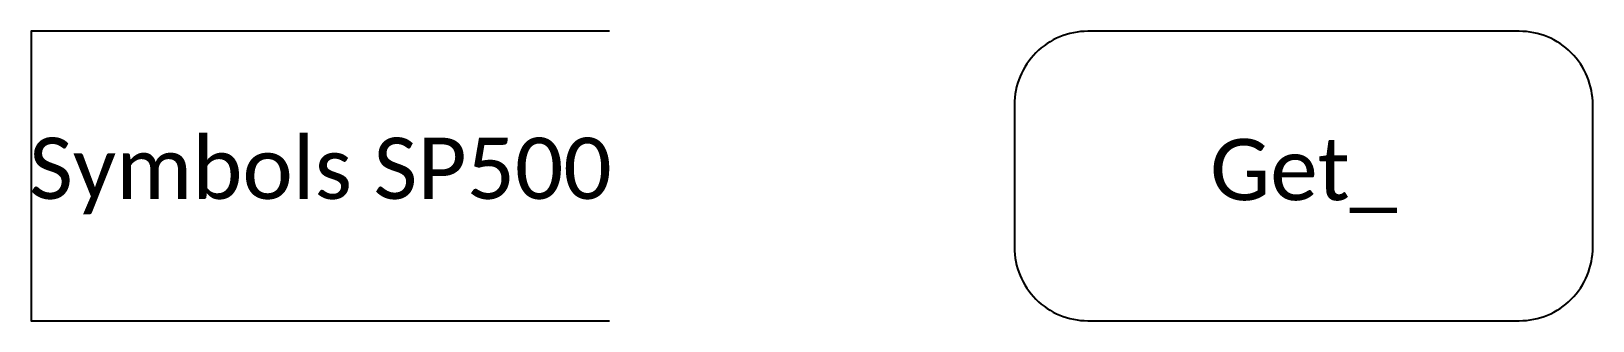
# Model space of a CAD drawing. Extents: x 0.2 to 67.7, y 0.2 to 12.7.
import ezdxf

# ---------------------------------------------------------------- set-up
doc = ezdxf.new("R2010")
doc.units = 0
doc.header["$MEASUREMENT"] = 0
doc.layers.get('0').update_dxf_attribs({"linetype": 'CONTINUOUS'})
doc.styles.get("Standard").update_dxf_attribs({"font": 'txt.shx'})

msp = doc.modelspace()

# ---------------------------------------------------------------- linework, layer by layer
at = {"color": 7, "linetype": 'CONTINUOUS'}
msp.add_lwpolyline([(25.169333, 12.669333), (0.169333, 12.669333), (0.169333, 0.169333), (25.169333, 0.169333)], dxfattribs=at)
msp.add_lwpolyline([(45.844333, 0.169333), (64.494333, 0.169333, 0.414214), (67.669333, 3.344333), (67.669333, 9.494333, 0.414214), (64.494333, 12.669333), (45.844333, 12.669333, 0.414214), (42.669333, 9.494333), (42.669333, 3.344333, 0.414214)], format="xyb", close=True, dxfattribs=at)

# ---------------------------------------------------------------- texts
at = {"char_height": 2.645841, "width": 25, "attachment_point": 5}
for s, insert in [('\\C7;\\fCalibri|b0|i0|;\\H2.6458414077759;Symbols SP500', (12.669333, 6.419333)), ('\\C7;\\fCalibri|b0|i0|;\\H2.6458414077759;Get_', (55.169333, 6.419333))]:
    msp.add_mtext(s, dxfattribs=dict(at, insert=insert))

doc.saveas('drawing.dxf')
